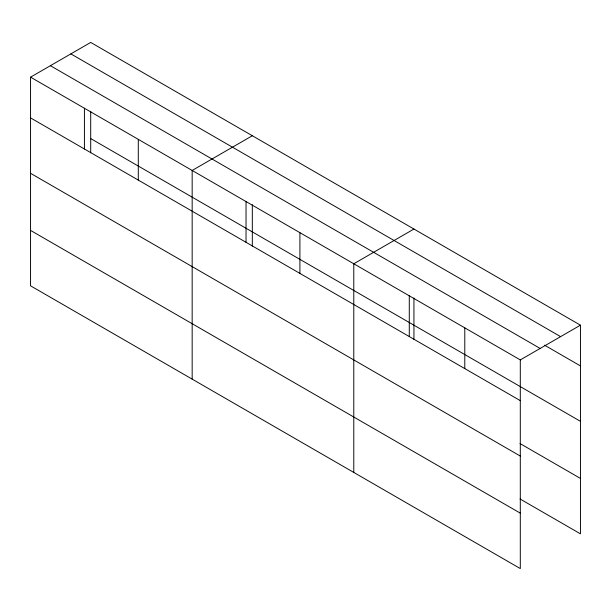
<?xml version="1.0" encoding="UTF-8"?>
<svg xmlns="http://www.w3.org/2000/svg" width="611" height="611" viewBox="0 0 611 611"><rect width="100%" height="100%" fill="white"/><g stroke="black" fill="none" stroke-linecap="round" stroke-linejoin="round"><path stroke-width="0.92" d="M90.703 152.857L90.703 111.339M252.32 204.647L252.32 246.164M413.937 297.954L413.937 339.472M30.55 77.154L520.297 359.91L520.297 568.574L30.55 285.826L30.55 77.154L90.703 42.426L580.45 325.174L580.45 533.846L520.045 498.973M252.32 135.734L192.167 170.461L192.167 379.133M413.937 229.041L353.784 263.769L353.784 472.44M520.297 359.91L580.45 325.174M70.853 53.883L560.6 336.638M544.538 345.177L580.45 365.913M50.4 65.698L540.147 348.446M90.703 138.582L580.45 421.33M30.55 117.892L520.297 400.648M520.045 443.555L580.45 478.428M30.55 173.31L520.297 456.058M30.55 230.408L520.297 513.156M464.788 327.863L464.788 368.601M409.286 295.816L409.286 336.554M299.909 232.669L299.909 273.407M246.034 201.569L246.034 242.307M138.292 139.361L138.292 180.1M84.425 108.262L84.425 148.992"/></g></svg>
